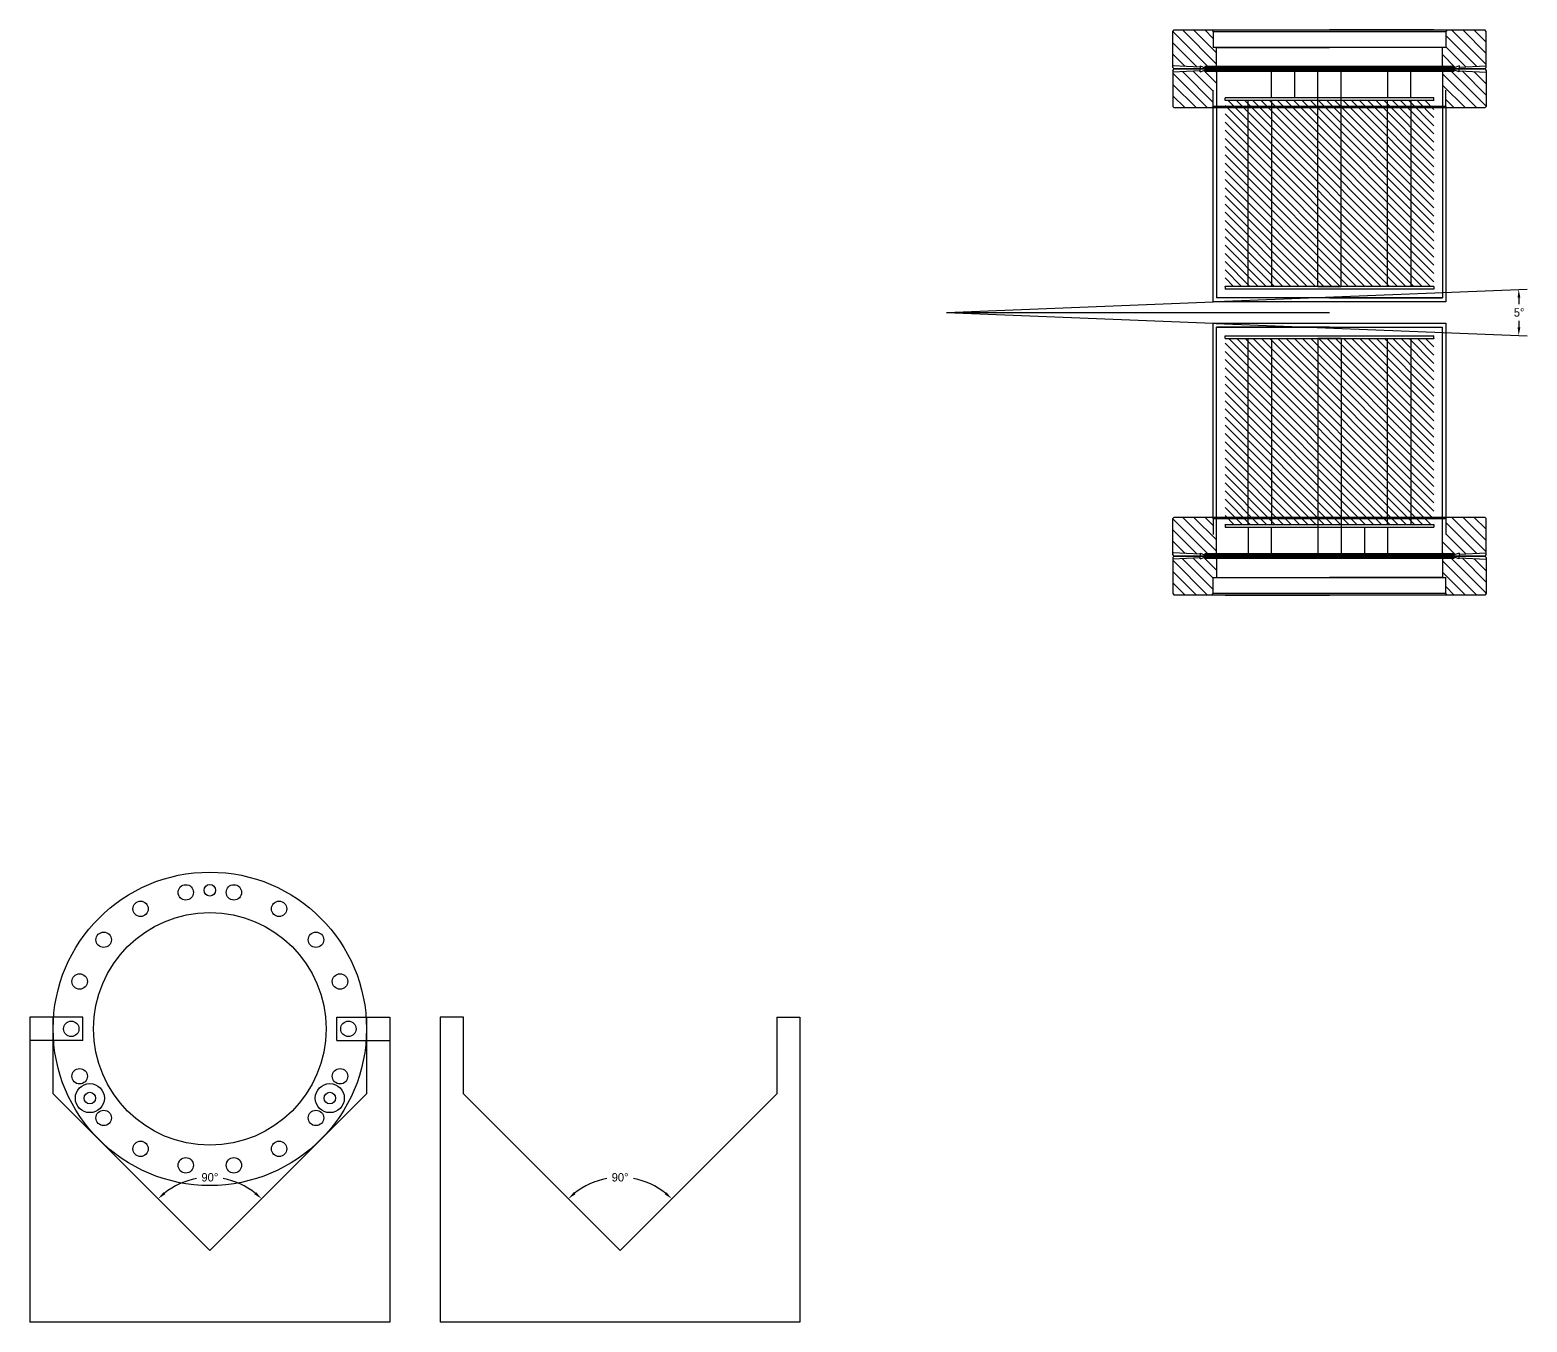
# Model space of a CAD drawing. Header units: inches. Extents: x 40 to 191, y -21 to 51.
# Drawn here: x 83.74 to 115.99, y 22.51 to 50.34 of the extents above; entities that cross this region are included whole.
import ezdxf

# ---------------------------------------------------------------- set-up
doc = ezdxf.new("R2010")
doc.units = ezdxf.units.IN
doc.header["$MEASUREMENT"] = 0
doc.dimstyles.get("Standard").update_dxf_attribs({"dimtxt": 0.18, "dimasz": 0.18, "dimexe": 0.18, "dimexo": 0.0625, "dimgap": 0.09, "dimtad": 0, "dimtih": 1, "dimtoh": 1, "dimdec": 4, "dimzin": 0, "dimdsep": 46, "dimtxsty": 'Standard', "dimcen": 0.09, "dimadec": 0, "dimazin": 0, "dimtfac": 1, "dimtdec": 4, "dimtofl": 0, "dimtmove": 0, "dimatfit": 3, "dimfxl": 1, "dimtolj": 1, "dimtzin": 0, "dimarcsym": 0})

# ---------------------------------------------------------------- blocks, each defined once
blk = doc.blocks.new('*D20')
at = {"color": 0, "lineweight": -2, "transparency": 16777216}
for start, end in [(100.4255, 128.4482), (51.5518, 79.5745)]:
    blk.add_arc((87.615, 24.055), 1.575, start, end, dxfattribs=at)
at = {"color": 0, "transparency": 16777216}
for points in [[(86.655, 25.266), (86.615, 25.311), (86.501, 25.169)], [(88.614, 25.311), (88.574, 25.266), (88.728, 25.169)]]:
    blk.add_solid(points, dxfattribs=at)
at = {"layer": 'Defpoints', "color": 0, "transparency": 16777216}
for p in [(84.24, 27.43), (90.99, 27.43), (88.022, 25.577), (87.615, 24.055), (87.615, 24.055)]:
    blk.add_point(p, dxfattribs=at)
at = {"color": 0, "transparency": 16777216, "insert": (87.615, 25.63), "char_height": 0.18, "attachment_point": 5}
blk.add_mtext('\\A1;90°', dxfattribs=at)
blk = doc.blocks.new('*D25')
at = {"color": 0, "lineweight": -2, "transparency": 16777216}
for p, q in [((109.291, 44.492), (115.988, 44.762)), ((109.291, 44.023), (115.988, 43.752))]:
    blk.add_line(p, q, dxfattribs=at)
for start, end in [(0.8361, 1.4764), (358.5234, 359.1638)]:
    blk.add_arc((103.484, 44.257), 12.335, start, end, dxfattribs=at)
at = {"color": 0, "transparency": 16777216}
for points in [[(115.784, 44.574), (115.844, 44.576), (115.808, 44.755)], [(115.844, 43.938), (115.784, 43.94), (115.808, 43.76)]]:
    blk.add_solid(points, dxfattribs=at)
at = {"layer": 'Defpoints', "color": 0, "transparency": 16777216}
for p in [(103.484, 44.257), (103.484, 44.257), (109.229, 44.489), (109.228, 44.025), (115.817, 44.091)]:
    blk.add_point(p, dxfattribs=at)
at = {"color": 0, "transparency": 16777216, "insert": (115.818, 44.257), "char_height": 0.18, "attachment_point": 5}
blk.add_mtext('\\A1;5°', dxfattribs=at)
blk = doc.blocks.new('*D35')
at = {"color": 0, "lineweight": -2, "transparency": 16777216}
for start, end in [(100.4255, 128.4482), (51.5518, 79.5745)]:
    blk.add_arc((96.452, 24.055), 1.575, start, end, dxfattribs=at)
at = {"color": 0, "transparency": 16777216}
for points in [[(95.492, 25.266), (95.452, 25.311), (95.338, 25.169)], [(97.451, 25.311), (97.411, 25.266), (97.565, 25.169)]]:
    blk.add_solid(points, dxfattribs=at)
at = {"layer": 'Defpoints', "color": 0, "transparency": 16777216}
for p in [(93.077, 27.43), (99.827, 27.43), (96.859, 25.577), (96.452, 24.055), (96.452, 24.055)]:
    blk.add_point(p, dxfattribs=at)
at = {"color": 0, "transparency": 16777216, "insert": (96.452, 25.63), "char_height": 0.18, "attachment_point": 5}
blk.add_mtext('\\A1;90°', dxfattribs=at)

msp = doc.modelspace()

# ---------------------------------------------------------------- hatches: boundary and pattern name
h = msp.add_hatch()
h.set_pattern_fill('ANSI31', color=1, angle=270)
h.set_pattern_definition([(315, (138.0399, 23.69193), (0.08838835, 0.08838835), [])])
h.paths.add_polyline_path([(113.98372, 44.82029), (113.98372, 48.82029), (113.48372, 48.82029), (113.48372, 44.82029)])
h.paths.add_polyline_path([(113.48372, 44.82029), (113.48372, 48.82029), (112.98372, 48.82029), (112.98372, 44.82029)])
h.paths.add_polyline_path([(112.98372, 44.82029), (112.98372, 48.82029), (110.48372, 48.82029), (110.48372, 44.82029)])
h.paths.add_polyline_path([(110.48372, 44.82029), (110.48372, 48.82029), (109.98372, 48.82029), (109.98372, 44.82029)])
h.paths.add_polyline_path([(109.98372, 44.82029), (109.98372, 48.82029), (109.48372, 48.82029), (109.48372, 44.82029)])
h = msp.add_hatch()
h.set_pattern_fill('ANSI31', color=1, angle=90)
h.set_pattern_definition([(135, (85.42755, 64.82266), (-0.08838835, -0.08838835), [])])
h.paths.add_polyline_path([(109.48372, 43.69429), (109.48372, 39.69429), (109.98372, 39.69429), (109.98372, 43.69429)])
h.paths.add_polyline_path([(109.98372, 43.69429), (109.98372, 39.69429), (110.48372, 39.69429), (110.48372, 43.69429)])
h.paths.add_polyline_path([(110.48372, 43.69429), (110.48372, 39.69429), (112.98372, 39.69429), (112.98372, 43.69429)])
h.paths.add_polyline_path([(112.98372, 43.69429), (112.98372, 39.69429), (113.48372, 39.69429), (113.48372, 43.69429)])
h.paths.add_polyline_path([(113.48372, 43.69429), (113.48372, 39.69429), (113.98372, 39.69429), (113.98372, 43.69429)])

# ---------------------------------------------------------------- linework, layer by layer
at = {"color": 7, "linetype": 'Continuous'}
for p, q in [((108.35872, 50.31229), (108.38872, 50.34229)), ((108.35872, 49.571), (108.35872, 50.31229)), ((108.38872, 50.34229), (115.07872, 50.34229)), ((109.19872, 50.34229), (109.22872, 50.31229)), ((109.22872, 50.31229), (114.23872, 50.31229)), ((109.22872, 50.31229), (109.22872, 49.96229)), ((114.26872, 50.34229), (114.23872, 50.31229)), ((114.23872, 50.31229), (114.23872, 49.96229)), ((115.10872, 50.31229), (115.07872, 50.34229)), ((115.10872, 49.571), (115.10872, 50.31229)), ((114.23872, 49.96229), (109.22872, 49.96229)), ((109.29872, 49.55229), (109.29872, 49.96229)), ((114.16872, 49.55229), (114.16872, 49.96229)), ((108.94372, 49.54034), (108.35872, 49.571)), ((108.94373, 49.46424), (108.35873, 49.43359)), ((108.35873, 49.43359), (108.35873, 48.69229)), ((108.35887, 49.53229), (108.35887, 49.57099)), ((108.38887, 49.50229), (108.35887, 49.53229)), ((108.35887, 49.47229), (108.38888, 49.50229)), ((108.35887, 49.47229), (108.35887, 49.43359)), ((108.38887, 49.50229), (115.07858, 49.50229)), ((115.07858, 49.50229), (108.38888, 49.50229)), ((108.94372, 49.56651), (109.04872, 49.52829)), ((108.94372, 49.56651), (108.94372, 49.54034)), ((108.94373, 49.43808), (109.04873, 49.47629)), ((108.94373, 49.43808), (108.94373, 49.46424)), ((108.9439, 49.54033), (108.9439, 49.50229)), ((108.9439, 49.46425), (108.9439, 49.50229)), ((114.41872, 49.55229), (109.04872, 49.55229)), ((109.04872, 49.55229), (109.04872, 49.52829)), ((114.41872, 49.52829), (109.04872, 49.52829)), ((109.04873, 49.45229), (109.04873, 49.47629)), ((109.04873, 49.47629), (114.41873, 49.47629)), ((109.04873, 49.45229), (114.41873, 49.45229)), ((109.29873, 49.45229), (109.29873, 49.04229)), ((114.16873, 49.45229), (114.16873, 49.04229)), ((114.52372, 49.56651), (114.41872, 49.52829)), ((114.41872, 49.55229), (114.41872, 49.52829)), ((114.52373, 49.43808), (114.41873, 49.47629)), ((114.41873, 49.45229), (114.41873, 49.47629)), ((114.52355, 49.54033), (114.52355, 49.50229)), ((114.52355, 49.46425), (114.52355, 49.50229)), ((114.52372, 49.54034), (115.10872, 49.571)), ((114.52372, 49.56651), (114.52372, 49.54034)), ((114.52373, 49.46424), (115.10873, 49.43359)), ((114.52373, 49.43808), (114.52373, 49.46424)), ((115.10858, 49.53229), (115.07858, 49.50229)), ((115.07858, 49.50229), (115.10859, 49.47229)), ((115.10858, 49.53229), (115.10858, 49.57099)), ((115.10859, 49.47229), (115.10859, 49.43359)), ((115.10873, 49.43359), (115.10873, 48.69229)), ((109.22873, 48.69229), (109.22873, 49.04229)), ((114.23873, 48.69229), (114.23873, 49.04229)), ((108.35873, 48.69229), (108.38873, 48.66229)), ((115.07873, 48.66229), (108.38873, 48.66229)), ((109.19873, 48.66229), (109.22873, 48.69229)), ((114.23873, 48.69229), (109.22873, 48.69229)), ((114.26873, 48.66229), (114.23873, 48.69229)), ((115.10873, 48.69229), (115.07873, 48.66229)), ((108.35871, 39.82229), (108.38871, 39.85229)), ((108.35871, 39.081), (108.35871, 39.82229)), ((108.38871, 39.85229), (115.07871, 39.85229)), ((109.19871, 39.85229), (109.22871, 39.82229)), ((109.22871, 39.82229), (114.23871, 39.82229)), ((109.22871, 39.82229), (109.22871, 39.47229)), ((114.26871, 39.85229), (114.23871, 39.82229)), ((114.23871, 39.82229), (114.23871, 39.47229)), ((115.10871, 39.82229), (115.07871, 39.85229)), ((115.10871, 39.081), (115.10871, 39.82229)), ((109.29871, 39.06229), (109.29871, 39.47229)), ((114.16871, 39.06229), (114.16871, 39.47229)), ((108.94371, 39.05034), (108.35871, 39.081)), ((108.35886, 39.04229), (108.35886, 39.08099)), ((108.38886, 39.01229), (108.35886, 39.04229)), ((108.94371, 39.07651), (109.04871, 39.03829)), ((108.94371, 39.07651), (108.94371, 39.05034)), ((108.94389, 39.05033), (108.94389, 39.01229)), ((114.41871, 39.06229), (109.04871, 39.06229)), ((109.04871, 39.06229), (109.04871, 39.03829)), ((114.41871, 39.03829), (109.04871, 39.03829)), ((114.52371, 39.07651), (114.41871, 39.03829)), ((114.41871, 39.06229), (114.41871, 39.03829)), ((114.52354, 39.05033), (114.52354, 39.01229)), ((114.52371, 39.05034), (115.10871, 39.081)), ((114.52371, 39.07651), (114.52371, 39.05034)), ((115.10857, 39.04229), (115.07857, 39.01229)), ((115.10857, 39.04229), (115.10857, 39.08099)), ((108.94372, 38.97424), (108.35872, 38.94359)), ((108.35872, 38.94359), (108.35872, 38.20229)), ((108.35887, 38.98229), (108.38887, 39.01229)), ((108.35887, 38.98229), (108.35887, 38.94359)), ((108.38886, 39.01229), (115.07857, 39.01229)), ((115.07858, 39.01229), (108.38887, 39.01229)), ((108.94372, 38.94808), (109.04872, 38.98629)), ((108.94372, 38.94808), (108.94372, 38.97424)), ((108.9439, 38.97425), (108.9439, 39.01229)), ((109.04872, 38.96229), (109.04872, 38.98629)), ((109.04872, 38.98629), (114.41872, 38.98629)), ((109.04872, 38.96229), (114.41872, 38.96229)), ((109.29872, 38.96229), (109.29872, 38.55229)), ((114.16872, 38.96229), (114.16872, 38.55229)), ((114.52372, 38.94808), (114.41872, 38.98629)), ((114.41872, 38.96229), (114.41872, 38.98629)), ((114.52355, 38.97425), (114.52355, 39.01229)), ((114.52372, 38.97424), (115.10872, 38.94359)), ((114.52372, 38.94808), (114.52372, 38.97424)), ((115.07858, 39.01229), (115.10858, 38.98229)), ((115.10858, 38.98229), (115.10858, 38.94359)), ((115.10872, 38.94359), (115.10872, 38.20229)), ((109.22872, 38.20229), (109.22872, 38.55229)), ((109.22872, 38.55229), (114.23872, 38.55229)), ((114.23872, 38.20229), (114.23872, 38.55229)), ((108.35872, 38.20229), (108.38872, 38.17229)), ((115.07872, 38.17229), (108.38872, 38.17229)), ((109.19872, 38.17229), (109.22872, 38.20229)), ((114.23872, 38.20229), (109.22872, 38.20229)), ((114.26872, 38.17229), (114.23872, 38.20229)), ((115.10872, 38.20229), (115.07872, 38.17229))]:
    msp.add_line(p, q, dxfattribs=at)
at = {"color": 2, "linetype": 'Continuous'}
for p, q in [((109.29872, 49.60772), (108.56414, 50.34229)), ((109.29872, 49.84927), (108.8057, 50.34229)), ((109.22872, 50.16083), (109.04726, 50.34229)), ((115.10872, 49.59511), (114.36154, 50.34229)), ((115.10872, 49.83667), (114.6031, 50.34229)), ((115.10872, 50.07823), (114.84465, 50.34229)), ((109.11259, 49.55229), (108.35872, 50.30616)), ((108.87962, 49.5437), (108.35872, 50.0646)), ((114.9021, 49.56017), (114.23872, 50.22355)), ((108.6247, 49.55706), (108.35872, 49.82304)), ((114.44229, 49.53687), (114.16872, 49.81044)), ((114.67257, 49.54814), (114.23872, 49.98199)), ((108.36979, 49.57042), (108.35872, 49.58148)), ((108.35873, 49.40948), (109.10591, 48.66229)), ((108.56535, 49.44441), (109.22873, 48.78103)), ((108.79488, 49.45644), (109.22873, 49.02259)), ((109.02516, 49.46772), (109.29873, 49.19415)), ((109.28215, 49.45229), (109.29873, 49.43571)), ((114.18531, 49.55229), (114.16872, 49.56888)), ((114.16873, 49.39687), (114.90331, 48.66229)), ((114.35486, 49.45229), (115.10873, 48.69843)), ((114.58783, 49.46088), (115.10873, 48.93999)), ((114.84275, 49.44753), (115.10873, 49.18154)), ((115.09767, 49.43417), (115.10873, 49.4231)), ((108.35873, 49.16792), (108.86435, 48.66229)), ((114.16873, 49.15531), (114.66175, 48.66229)), ((108.35873, 48.92636), (108.6228, 48.66229)), ((114.23873, 48.84375), (114.42019, 48.66229)), ((109.11258, 39.06229), (108.35871, 39.81616)), ((109.29871, 39.11772), (108.56414, 39.85229)), ((109.29871, 39.35927), (108.80569, 39.85229)), ((109.22871, 39.67083), (109.04725, 39.85229)), ((114.90209, 39.07017), (114.23871, 39.73355)), ((115.10871, 39.10511), (114.36153, 39.85229)), ((115.10871, 39.34667), (114.60309, 39.85229)), ((115.10871, 39.58823), (114.84465, 39.85229)), ((108.87961, 39.0537), (108.35871, 39.5746)), ((114.67257, 39.05814), (114.23871, 39.49199)), ((108.6247, 39.06706), (108.35871, 39.33304)), ((108.36978, 39.08042), (108.35871, 39.09148)), ((114.44228, 39.04687), (114.16871, 39.32044)), ((114.1853, 39.06229), (114.16871, 39.07888)), ((108.35872, 38.91948), (109.1059, 38.17229)), ((108.56534, 38.95441), (109.22872, 38.29103)), ((108.79487, 38.96644), (109.22872, 38.53259)), ((109.02516, 38.97772), (109.29872, 38.70415)), ((109.28214, 38.96229), (109.29872, 38.94571)), ((114.16872, 38.90687), (114.9033, 38.17229)), ((114.35486, 38.96229), (115.10872, 38.20843)), ((114.58782, 38.97088), (115.10872, 38.44999)), ((114.84274, 38.95753), (115.10872, 38.69154)), ((115.09766, 38.94417), (115.10872, 38.9331)), ((108.35872, 38.67792), (108.86435, 38.17229)), ((108.35872, 38.43636), (108.62279, 38.17229)), ((114.16872, 38.66531), (114.66174, 38.17229)), ((114.23872, 38.35375), (114.42018, 38.17229))]:
    msp.add_line(p, q, dxfattribs=at)
for p, q in [((113.98372, 50.34229), (111.73372, 50.34229)), ((109.29872, 49.96229), (111.73372, 49.96229)), ((111.73373, 49.50229), (110.15033, 49.50229)), ((111.48373, 44.80729), (111.48373, 49.50229)), ((115.07858, 49.50229), (111.73373, 49.50229)), ((111.73373, 49.50229), (113.31713, 49.50229)), ((111.98373, 44.80729), (111.98373, 49.50229)), ((109.29873, 49.04229), (109.29873, 44.57229)), ((114.16873, 49.04229), (114.16873, 44.57229)), ((109.22873, 44.57229), (109.22873, 48.69229)), ((114.23873, 48.69229), (114.23873, 44.57229)), ((109.22873, 44.48929), (109.22873, 44.57229)), ((111.73373, 44.57229), (109.29873, 44.57229)), ((111.73373, 44.80729), (111.48373, 44.80729)), ((111.98373, 44.80729), (111.73373, 44.80729)), ((111.73373, 44.57229), (114.16873, 44.57229)), ((114.16873, 44.57229), (111.73373, 44.57229)), ((114.23873, 44.57229), (114.23912, 44.48929)), ((103.48372, 44.25729), (109.22873, 44.48929)), ((103.48372, 44.25729), (111.73372, 44.25729)), ((103.48372, 44.25729), (109.22832, 44.02529)), ((114.23912, 44.48929), (109.22873, 44.48929)), ((109.22871, 43.94229), (109.22832, 44.02529)), ((109.22832, 44.02529), (114.23871, 44.02529)), ((109.22871, 39.82229), (109.22871, 43.94229)), ((111.73371, 43.94229), (109.29871, 43.94229)), ((109.29871, 39.47229), (109.29871, 43.94229)), ((109.29871, 43.94229), (111.73371, 43.94229)), ((111.73371, 43.94229), (114.16871, 43.94229)), ((114.16871, 39.47229), (114.16871, 43.94229)), ((114.23871, 44.02529), (114.23871, 43.94229)), ((114.23871, 43.94229), (114.23871, 39.82229)), ((111.48372, 43.70729), (111.48372, 39.01229)), ((111.48372, 43.70729), (111.73372, 43.70729)), ((111.73372, 43.70729), (111.98372, 43.70729)), ((111.98372, 43.70729), (111.98372, 39.01229)), ((108.38887, 39.01229), (111.73372, 39.01229)), ((111.73372, 39.01229), (110.15032, 39.01229)), ((111.73372, 39.01229), (113.31712, 39.01229)), ((114.16872, 38.55229), (111.73372, 38.55229)), ((109.48372, 38.17229), (111.73372, 38.17229)), ((83.73955, 29.07831), (83.73955, 22.51331)), ((84.88005, 29.07831), (83.73955, 29.07831)), ((84.23955, 27.43033), (84.23955, 29.07831)), ((84.88005, 28.57831), (84.88005, 29.07831)), ((90.34905, 28.57831), (90.34905, 29.07831)), ((90.34905, 29.07831), (91.48955, 29.07831)), ((90.98955, 29.07831), (90.98955, 27.43033)), ((91.48955, 29.07831), (91.48955, 22.51331)), ((92.57667, 29.07831), (92.57667, 22.51331)), ((93.07667, 29.07831), (92.57667, 29.07831)), ((93.07667, 27.43033), (93.07667, 29.07831)), ((99.82667, 29.07831), (99.82667, 27.43033)), ((99.82667, 29.07831), (100.32667, 29.07831)), ((100.32667, 29.07831), (100.32667, 22.51331)), ((84.88005, 28.57831), (83.73955, 28.57831)), ((90.34905, 28.57831), (91.48955, 28.57831)), ((87.61455, 24.05533), (84.23955, 27.43033)), ((87.61455, 24.05533), (90.98955, 27.43033)), ((96.45167, 24.05533), (93.07667, 27.43033)), ((96.45167, 24.05533), (99.82667, 27.43033)), ((89.53349, 27.21813), (89.53349, 27.21813)), ((91.48955, 22.51331), (83.73955, 22.51331)), ((100.32667, 22.51331), (92.57667, 22.51331))]:
    msp.add_line(p, q)
at = {"color": 2}
for p, q in [((110.48372, 48.88329), (110.48372, 49.55229)), ((110.48372, 49.55229), (110.98372, 49.55229)), ((110.98372, 48.88329), (110.98372, 49.55229)), ((113.48372, 49.55229), (112.98372, 49.55229)), ((112.98372, 49.55229), (112.98372, 48.88329)), ((113.48372, 48.88329), (113.48372, 49.55229)), ((109.98372, 39.63129), (109.98372, 38.96229)), ((110.48372, 38.96229), (110.48372, 39.63129)), ((112.48372, 39.63129), (112.48372, 38.96229)), ((112.98372, 39.63129), (112.98372, 38.96229)), ((109.98372, 38.96229), (110.48372, 38.96229)), ((112.98372, 38.96229), (112.48372, 38.96229))]:
    msp.add_line(p, q, dxfattribs=at)
at = {"color": 3}
for p, q in [((113.98372, 48.88329), (109.48372, 48.88329)), ((109.48372, 48.82029), (109.48372, 48.88329)), ((113.98372, 48.82029), (109.48372, 48.82029)), ((113.98372, 48.82029), (113.98372, 48.88329)), ((113.98372, 44.82029), (109.48372, 44.82029)), ((109.48372, 44.82029), (109.48372, 44.75729)), ((113.98372, 44.75729), (109.48372, 44.75729)), ((113.98372, 44.82029), (113.98372, 44.75729)), ((109.48372, 43.69429), (109.48372, 43.75729)), ((109.48372, 43.75729), (113.98372, 43.75729)), ((109.48372, 43.69429), (113.98372, 43.69429)), ((113.98372, 43.69429), (113.98372, 43.75729)), ((109.48372, 39.69429), (109.48372, 39.63129)), ((109.48372, 39.69429), (113.98372, 39.69429)), ((113.98372, 39.69429), (113.98372, 39.63129)), ((109.48372, 39.63129), (113.98372, 39.63129))]:
    msp.add_line(p, q, dxfattribs=at)
at = {"color": 4}
for p, q in [((109.98372, 44.82029), (109.98372, 48.82029)), ((110.48372, 48.82029), (110.48372, 44.82029)), ((112.98372, 44.82029), (112.98372, 48.82029)), ((113.48372, 48.82029), (113.48372, 44.82029)), ((109.98372, 39.69429), (109.98372, 43.69429)), ((110.48372, 43.69429), (110.48372, 39.69429)), ((112.98372, 39.69429), (112.98372, 43.69429)), ((113.48372, 43.69429), (113.48372, 39.69429))]:
    msp.add_line(p, q, dxfattribs=at)
for centre, radius in [((87.61455, 28.82831), 3.375), ((87.0963, 31.76747), 0.166), ((87.61455, 31.81281), 0.125), ((88.1328, 31.76747), 0.166), ((87.61455, 28.82831), 2.505), ((86.1223, 31.41296), 0.166), ((89.1068, 31.41296), 0.166), ((85.32829, 30.74671), 0.166), ((89.90081, 30.74671), 0.166), ((84.81004, 29.84907), 0.166), ((90.41906, 29.84907), 0.166), ((84.63005, 28.82831), 0.166), ((90.59905, 28.82831), 0.166), ((84.81004, 27.80755), 0.166), ((90.41906, 27.80755), 0.166), ((85.0299, 27.33606), 0.3125), ((85.0299, 27.33606), 0.125), ((90.1992, 27.33606), 0.3125), ((90.1992, 27.33606), 0.125), ((85.32829, 26.90991), 0.166), ((89.90081, 26.90991), 0.166), ((86.1223, 26.24366), 0.166), ((89.1068, 26.24366), 0.166), ((87.0963, 25.88915), 0.166), ((88.1328, 25.88915), 0.166)]:
    msp.add_circle(centre, radius)

# ---------------------------------------------------------------- dimensions: what is measured, and where the dimension line sits
for base, line1, line2, picture, middle in [((115.81737, 44.09133), ((103.48372, 44.25729), (109.22832, 44.02529)), ((103.48372, 44.25729), (109.22873, 44.48929)), '*D25', (115.81849, 44.25727)), ((88.02218, 25.57663), ((87.61455, 24.05533), (90.98955, 27.43033)), ((87.61455, 24.05533), (84.23955, 27.43033)), '*D20', (87.61455, 25.63029)), ((96.8593, 25.57663), ((96.45167, 24.05533), (99.82667, 27.43033)), ((96.45167, 24.05533), (93.07667, 27.43033)), '*D35', (96.45167, 25.63029))]:
    dim = msp.add_angular_dim_2l(base=base, line1=line1, line2=line2, dimstyle='Standard')
    dim.commit()
    dim.dimension.update_dxf_attribs({"geometry": picture, "text_midpoint": middle})

doc.saveas('drawing.dxf')
